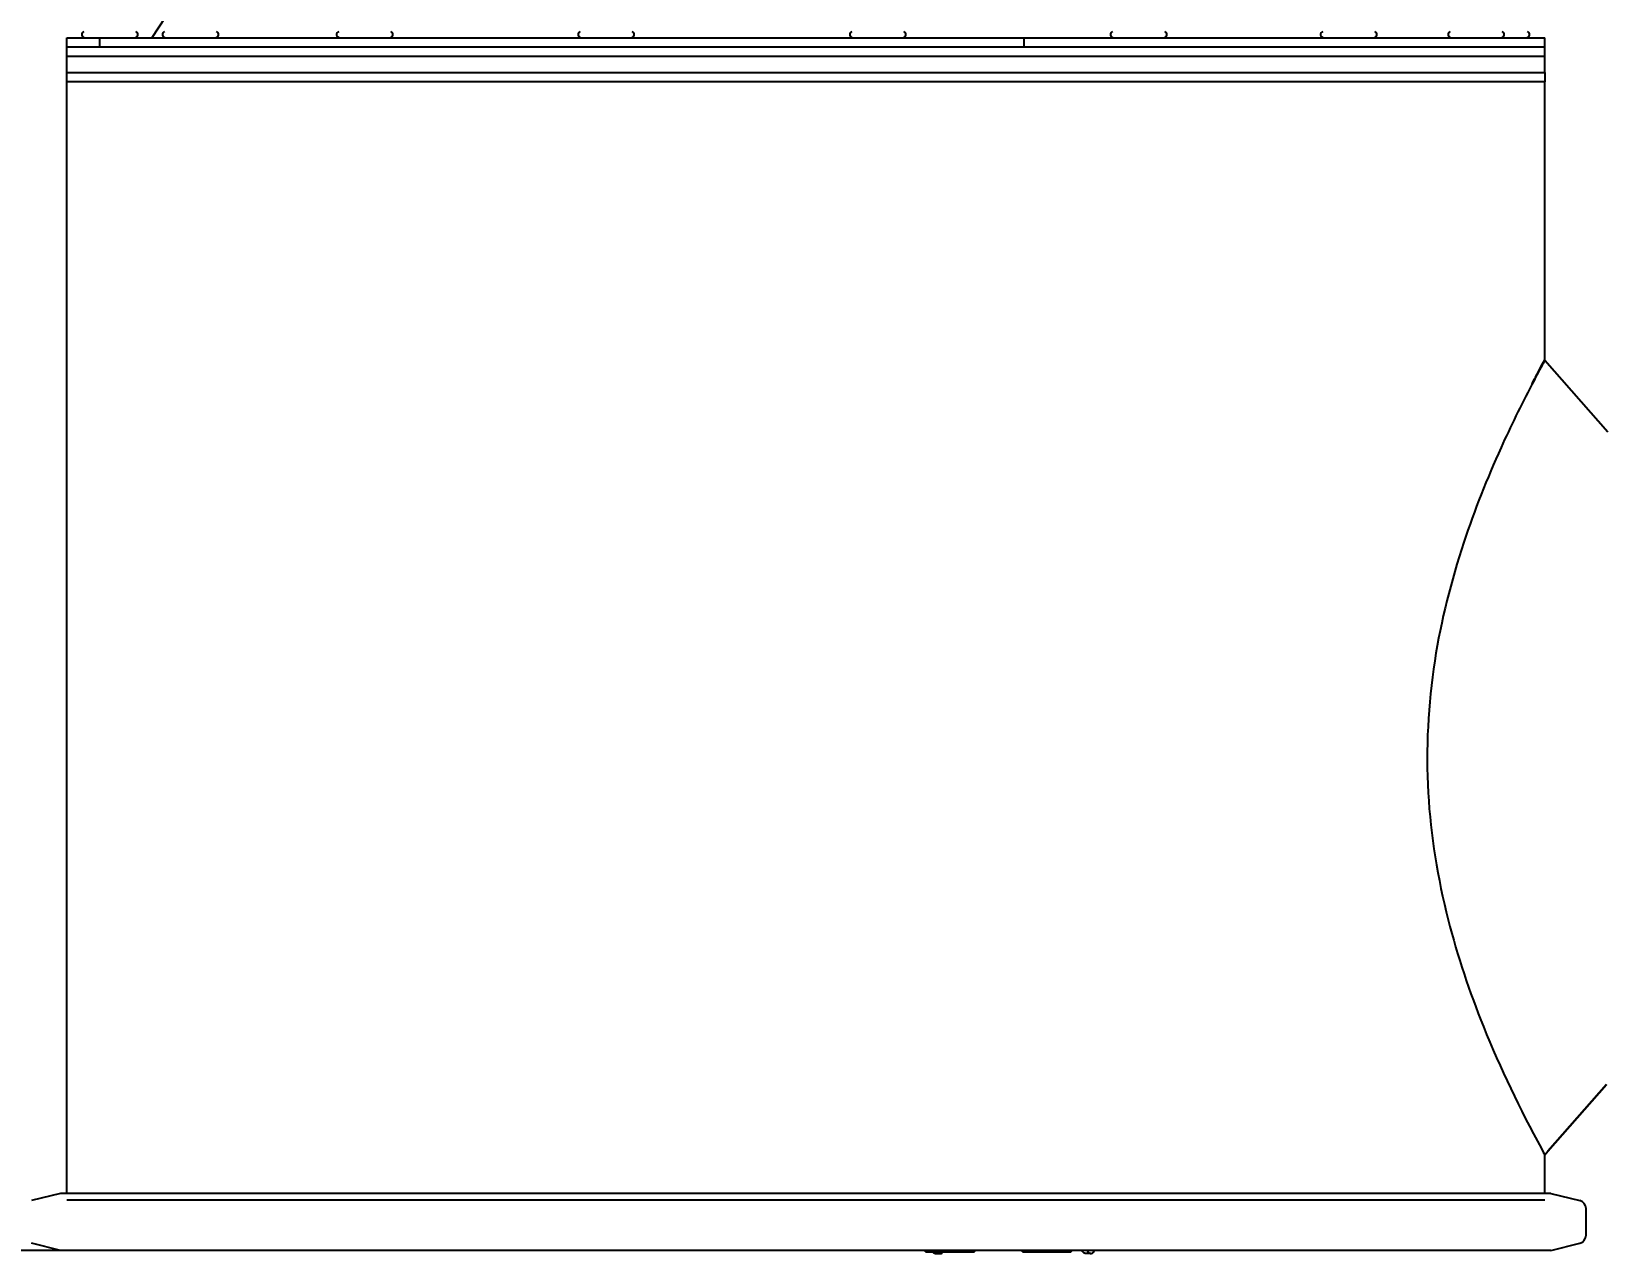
# Model space of a CAD drawing. Header units: millimetres. Extents: x 11802 to 19889, y -472 to 9054.
# Drawn here: x 12100.5 to 12599.2, y 228.7 to 615.6 of the extents above; entities that cross this region are included whole.
import ezdxf

# ---------------------------------------------------------------- set-up
doc = ezdxf.new("R2010")
doc.units = ezdxf.units.MM
doc.header["$LTSCALE"] = 307.34
doc.header["$PDMODE"] = 3
doc.header["$PDSIZE"] = 8
doc.layers.get('0').update_dxf_attribs({"linetype": 'CONTINUOUS'})
doc.layers.get('Defpoints').update_dxf_attribs({"linetype": 'CONTINUOUS'})
doc.styles.get("Standard").update_dxf_attribs({"font": 'calibri.ttf'})
doc.dimstyles.get("Standard").update_dxf_attribs({"dimtxt": 35, "dimasz": 35, "dimexe": 1.5, "dimexo": 1, "dimtad": 1, "dimdsep": 46, "dimtxsty": 'Standard', "dimblk": '_FILLED', "dimblk1": '_FILLED', "dimblk2": '_FILLED', "dimcen": 0.09, "dimazin": 2, "dimtol": 1, "dimtp": 0.01, "dimtm": 0.01, "dimtfac": 1, "dimtofl": 0, "dimtmove": 0, "dimatfit": 3, "dimldrblk": '_FILLED', "dimfxl": 1, "dimtolj": 1, "dimarcsym": 0})

# ---------------------------------------------------------------- blocks, each defined once
blk = doc.blocks.new('_FILLED')
at = {"color": 0, "linetype": 'ByBlock'}
blk.add_solid([(0, 0), (-1, 0.2143), (-1, -0.2143)], dxfattribs=at)
blk = doc.blocks.new('*D388')
at = {"color": 0, "linetype": 'Continuous', "lineweight": -2}
for p, q in [((12558.35, 779.67), (11952.5, 779.67)), ((11954, 729.67), (11954, 523.2)), ((11954, 279.62), (11954, 486.09)), ((12360.15, 229.62), (11952.5, 229.62))]:
    blk.add_line(p, q, dxfattribs=at)
at = {"layer": 'Defpoints', "color": 0}
for p in [(11954, 779.67), (12559.35, 779.67), (12361.15, 229.62)]:
    blk.add_point(p, dxfattribs=at)
at = {"color": 0, "linetype": 'ByBlock', "lineweight": -2, "xscale": 50, "yscale": 50, "zscale": 50}
for p, rotation in [((11954, 779.67), 90), ((11954, 229.62), 270)]:
    blk.add_blockref('_FILLED', p, dxfattribs=dict(at, rotation=rotation))
at = {"color": 0, "lineweight": 30, "insert": (11954, 504.65), "char_height": 35, "attachment_point": 5}
blk.add_mtext('\\A1;\\A1;BVNO-550', dxfattribs=at)

msp = doc.modelspace()

# ---------------------------------------------------------------- linework, layer by layer
at = {"linetype": 'Continuous'}
for p, q in [((12177.93759, 673.6111), (12138.57377, 613.67074)), ((12111.60362, 602.67074), (12111.60362, 613.67074)), ((12111.60362, 613.67074), (12579.60362, 613.67074)), ((12122.03704, 613.67074), (12122.03704, 610.67074)), ((12414.69766, 613.67074), (12414.69766, 610.67074)), ((12579.60362, 602.67074), (12579.60362, 613.67074)), ((12579.60362, 610.67074), (12111.60362, 610.67074)), ((12579.60362, 607.67074), (12111.60362, 607.67074)), ((12111.5959, 602.67074), (12111.5959, 599.67074)), ((12111.5959, 602.67074), (12579.61133, 602.67074)), ((12579.61133, 599.67074), (12111.5959, 599.67074)), ((12111.60362, 247.72204), (12111.60362, 599.67074)), ((12579.60349, 511.67049), (12579.60349, 599.67074)), ((12579.61133, 602.67074), (12579.61133, 599.67074)), ((12578.9011, 510.35095), (12579.60349, 511.67049)), ((12579.60361, 511.44497), (12579.35159, 510.98388)), ((12579.60362, 511.44497), (12579.35159, 510.98388)), ((12599.60362, 488.71768), (12579.60362, 511.44508)), ((12580.59013, 261.05707), (12599.17437, 282.17546)), ((12599.17437, 282.17545), (12580.59013, 261.05707)), ((12578.55003, 261.86944), (12579.12799, 260.80579)), ((12579.12799, 260.80579), (12579.60349, 259.93589)), ((12579.60349, 259.93589), (12580.59013, 261.05707)), ((12579.60349, 247.72204), (12579.60349, 259.93589)), ((12109.61188, 247.72204), (12100.46704, 245.41273)), ((12581.59536, 247.72204), (12109.61188, 247.72204)), ((12111.60362, 245.67074), (12579.60349, 245.67074)), ((12581.59536, 247.72204), (12590.7402, 245.41273)), ((12592.70362, 234.4496), (12592.70362, 242.89187)), ((12109.61188, 229.61943), (12100.46704, 231.92874)), ((12581.59536, 229.61943), (12109.61188, 229.61943)), ((12383.58579, 229.16463), (12383.54686, 229.61943)), ((12398.88194, 229.61943), (12398.92087, 229.16463)), ((12398.92087, 229.16463), (12399.35336, 229.61943)), ((12414.25595, 229.16463), (12414.21702, 229.61943)), ((12429.5521, 229.61943), (12429.59103, 229.16463)), ((12429.59103, 229.16463), (12430.02352, 229.61943)), ((12581.59536, 229.61943), (12590.7402, 231.92874)), ((12383.58579, 229.16463), (12398.92087, 229.16463)), ((12386.64234, 228.67074), (12388.27169, 228.67074)), ((12414.25595, 229.16463), (12429.59103, 229.16463)), ((12435.90629, 228.67074), (12434.27693, 228.67074))]:
    msp.add_line(p, q, dxfattribs=at)
for centre, radius, start, end in [((12117.38648, 614.68346), 1.01272, 110, 270), ((12133.18648, 614.68346), 1.01272, 270, 70), ((12142.90551, 614.68346), 1.01272, 110, 270), ((12158.70551, 614.68346), 1.01272, 270, 70), ((12198.08079, 614.68346), 1.01272, 110, 270), ((12213.88079, 614.68346), 1.01272, 270, 70), ((12274.51238, 614.68346), 1.01272, 110, 270), ((12290.31238, 614.68346), 1.01272, 270, 70), ((12360.56426, 614.68346), 1.01272, 110, 270), ((12376.36426, 614.68346), 1.01272, 270, 70), ((12443.13582, 614.68346), 1.01272, 110, 270), ((12458.93582, 614.68346), 1.01272, 270, 70), ((12509.65628, 614.68346), 1.01272, 110, 270), ((12525.45628, 614.68346), 1.01272, 270, 70), ((12549.9985, 614.68346), 1.01272, 110, 270), ((12565.7985, 614.68346), 1.01272, 270, 70), ((12573.82076, 614.68346), 1.01272, 270, 70), ((12590.10362, 242.89187), 2.6, 0, 75.8276623), ((12590.10362, 234.4496), 2.6, 284.1723377, 0)]:
    msp.add_arc(centre, radius, start, end, dxfattribs=at)
for points, knots in [([(12579.35159, 510.98388), (12579.17136, 510.6542), (12577.8747, 508.27444), (12576.59971, 505.88283), (12575.51791, 503.81427)], [0, 0, 0, 0, 0.138641917, 1, 1, 1, 1]), ([(12575.63248, 504.0691), (12575.97943, 504.74882), (12577.05818, 506.84838), (12578.15294, 508.93969), (12578.9011, 510.35095)], [0, 0, 0, 0, 0.323305564, 1, 1, 1, 1]), ([(12575.51791, 503.81427), (12572.08723, 497.25431), (12564.10398, 480.97849), (12552.59208, 452.11379), (12543.3327, 415.5222), (12541.21665, 374.83639), (12547.63404, 335.71155), (12560.35898, 298.0013), (12571.75912, 274.40604), (12578.55003, 261.86944)], [0, 0, 0, 0, 0.087432456, 0.213991059, 0.366417975, 0.531167264, 0.691314303, 0.831607709, 1, 1, 1, 1]), ([(12434.27701, 228.67074), (12434.17101, 228.67073), (12433.94448, 228.7173), (12433.62853, 228.91175), (12433.32768, 229.21945), (12433.15214, 229.47462), (12433.06509, 229.61779)], [0, 0, 0, 0, 0.198701775, 0.421743972, 0.68592, 1, 1, 1, 1]), ([(12434.69444, 229.61779), (12434.78149, 229.47462), (12434.95703, 229.21945), (12435.25788, 228.91175), (12435.57384, 228.7173), (12435.80036, 228.67073), (12435.90637, 228.67074)], [0, 0, 0, 0, 0.314080092, 0.578256149, 0.801298308, 1, 1, 1, 1]), ([(12435.90637, 228.67074), (12436.01142, 228.67076), (12436.23568, 228.71643), (12436.54895, 228.90743), (12436.8475, 229.20991), (12437.02188, 229.46097), (12437.10837, 229.60183)], [0, 0, 0, 0, 0.199249611, 0.422528313, 0.686490966, 1, 1, 1, 1]), ([(12386.64229, 228.67075), (12386.48959, 228.67076), (12386.1485, 228.77592), (12385.89328, 229.01079), (12385.76908, 229.15075)], [0, 0, 0, 0, 0.449361993, 1, 1, 1, 1]), ([(12387.39843, 229.15075), (12387.52263, 229.01079), (12387.77785, 228.77592), (12388.11895, 228.67076), (12388.27165, 228.67075)], [0, 0, 0, 0, 0.550638023, 1, 1, 1, 1]), ([(12388.27165, 228.67075), (12388.42668, 228.67073), (12388.77365, 228.77955), (12389.0314, 229.02071), (12389.15693, 229.16435)], [0, 0, 0, 0, 0.448326102, 1, 1, 1, 1])]:
    msp.add_open_spline(points, degree=3, knots=knots, dxfattribs=at)

# ---------------------------------------------------------------- dimensions: what is measured, and where the dimension line sits
at = {"linetype": 'Continuous', "lineweight": 30}
dim = msp.add_linear_dim(base=(11954, 779.67074), p1=(12361.15239, 229.61943), p2=(12559.34537, 779.67074), angle=90, text='\\A1;BVNO-550', dimstyle='Standard', override={"dimasz": 50, "dimtad": 0, "dimtih": 1, "dimtoh": 1, "dimdec": 4, "dimzin": 0, "dimtxsty": 'Standard', "dimcen": 53.46, "dimadec": 0, "dimazin": 0, "dimtdec": 4, "dimtzin": 0}, dxfattribs=at)
dim.commit()
dim.dimension.update_dxf_attribs({"geometry": '*D388', "text_midpoint": (11954, 504.64508), "dimtype": 160})

doc.saveas('drawing.dxf')
